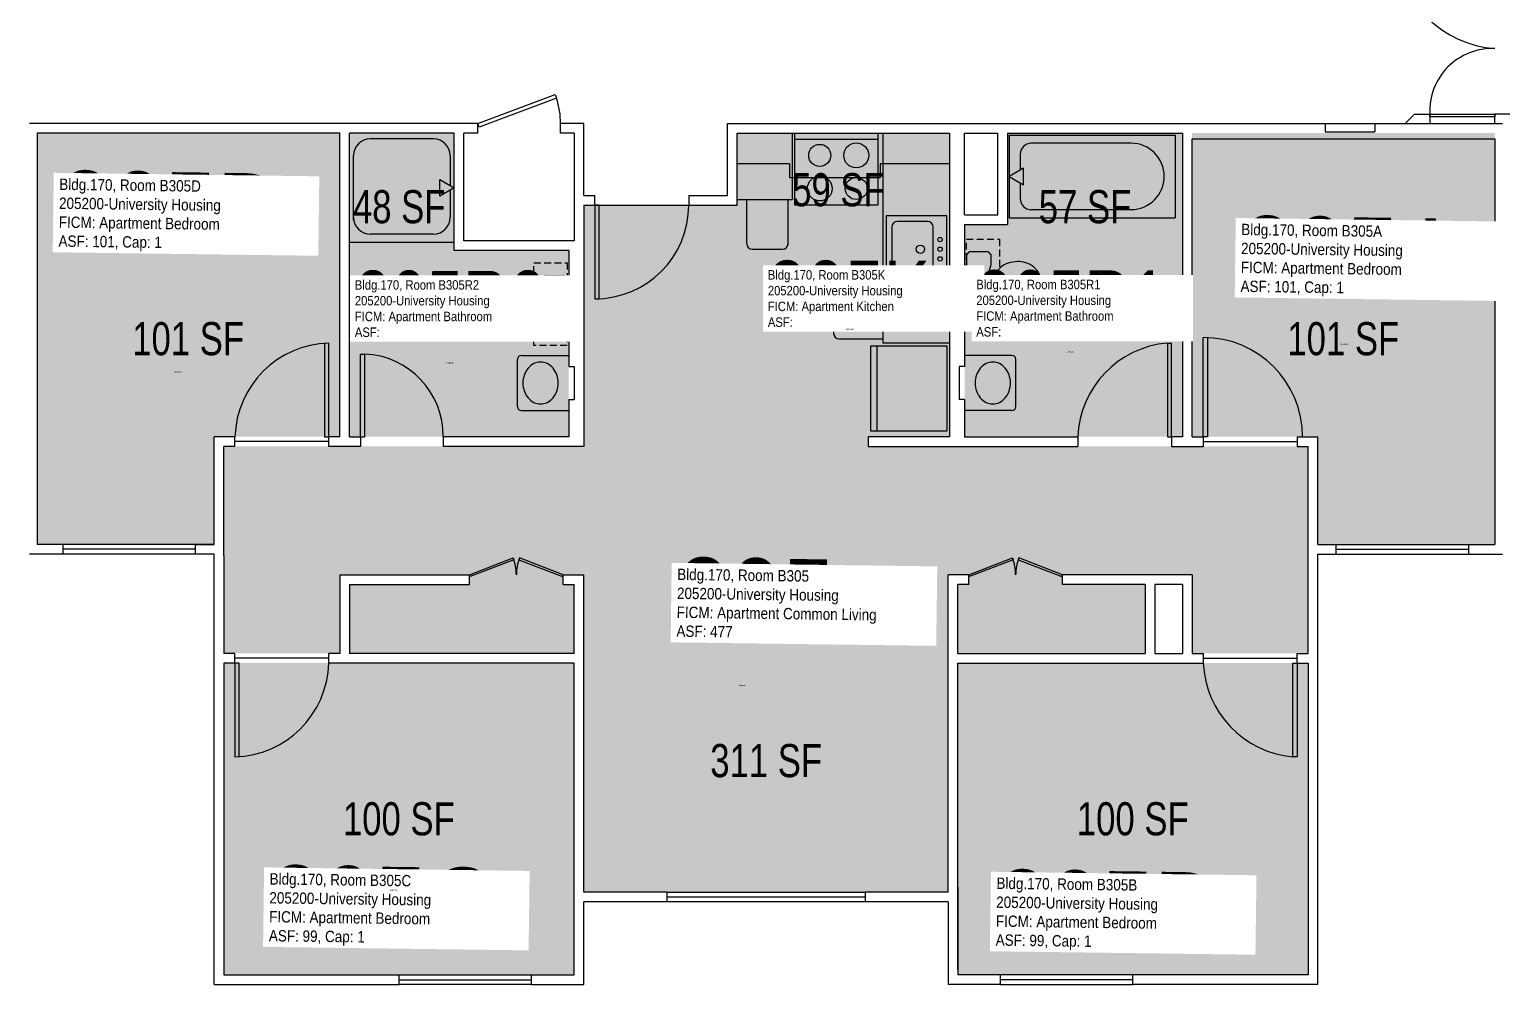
# Model space of a CAD drawing. Header units: inches. Extents: x -54 to 2413, y -86 to 676.
# Drawn here: x 1477 to 2011, y -51 to 295 of the extents above; entities that cross this region are included whole.
import ezdxf
from ezdxf.enums import TextEntityAlignment as Align

# ---------------------------------------------------------------- set-up
doc = ezdxf.new("R2010")
doc.units = ezdxf.units.IN
doc.header["$LTSCALE"] = 10
doc.header["$MEASUREMENT"] = 0
doc.linetypes.add('DASHED2', pattern=[0.375, 0.25, -0.125])
doc.layers.get('0').update_dxf_attribs({"linetype": 'CONTINUOUS'})
for name, color, linetype in [('A-DOOR', 2, 'CONTINUOUS'), ('A-GLAZ', 1, 'CONTINUOUS'), ('A-IDEN-RNUM', 7, 'CONTINUOUS'), ('A-IDEN-SNUM', 4, 'CONTINUOUS'), ('A-IDEN-VNUM', 4, 'CONTINUOUS'), ('A-WALL', 5, 'CONTINUOUS'), ('AREA-TEXT', 3, 'CONTINUOUS'), ('Rooms-Category-Color', 7, 'CONTINUOUS'), ('Rooms-College-Color', 7, 'CONTINUOUS'), ('Rooms-Department-Color', 7, 'CONTINUOUS'), ('Rooms-Division-Color', 7, 'CONTINUOUS'), ('Rooms-Information', 7, 'CONTINUOUS')]:
    doc.layers.add(name, color=color, linetype=linetype)
doc.styles.add('CP_AREA', font='arial.ttf', dxfattribs={"height": 15})
doc.styles.add('CP_ROOMSNUMBER', font='arial.ttf', dxfattribs={"height": 1})
doc.styles.add('CP_ROOMVNUMBER', font='arial.ttf', dxfattribs={"width": 0.85, "height": 0.075})

msp = doc.modelspace()

# ---------------------------------------------------------------- hatches: boundary and pattern name
at = {"layer": 'Rooms-Category-Color', "true_color": 0x728ef3}
for points in [[(1589.11, 257.82), (1479.36, 257.82), (1479.36, 108.82), (1543.61, 108.82), (1543.61, 147.82), (1589.11, 147.82)], [(1630.71, 257.74), (1630.71, 215.24), (1672.21, 215.24), (1672.21, 147.74), (1592.71, 147.74), (1592.71, 257.74)], [(1733.21, 257.74), (1810.21, 257.74), (1810.21, 147.74), (1733.21, 147.74)], [(1831.21, 257.74), (1894.71, 257.74), (1894.71, 147.74), (1815.71, 147.74), (1815.71, 224.74), (1831.21, 224.74)], [(1943.61, 108.82), (1943.71, 147.74), (1898.21, 147.74), (1898.11, 257.82), (2007.86, 257.82), (2007.86, 108.82)], [(1547.21, 69.24), (1547.21, 144.24), (1677.71, 144.24), (1677.71, 231.74), (1733.21, 231.74), (1733.21, 147.74), (1780.72, 147.74), (1780.72, 144.24), (1940.21, 144.24), (1940.21, 69.24), (1898.21, 69.24), (1898.21, 97.74), (1851.21, 97.74), (1851.21, 94.24), (1881.21, 94.24), (1881.21, 69.24), (1813.21, 69.24), (1813.21, 94.24), (1817.21, 94.24), (1817.21, 97.74), (1809.71, 97.74), (1809.71, -17.26), (1677.71, -17.26), (1677.71, 97.74), (1670.21, 97.74), (1670.21, 94.24), (1674.21, 94.24), (1674.21, 69.24), (1592.71, 69.24), (1592.71, 94.24), (1636.21, 94.24), (1636.21, 97.74), (1589.21, 97.74), (1589.21, 69.24)], [(1674.11, 65.82), (1547.11, 65.82), (1547.11, -47.18), (1674.11, -47.18)], [(1813.11, -47.18), (1813.11, 65.82), (1940.21, 65.74), (1940.11, -47.18)]]:
    msp.add_hatch(color=171, dxfattribs=at).paths.add_polyline_path(points)
at = {"layer": 'Rooms-College-Color', "true_color": 0xadadad}
for points in [[(1589.11, 257.82), (1479.36, 257.82), (1479.36, 108.82), (1543.61, 108.82), (1543.61, 147.82), (1589.11, 147.82)], [(1630.71, 257.74), (1630.71, 215.24), (1672.21, 215.24), (1672.21, 147.74), (1592.71, 147.74), (1592.71, 257.74)], [(1733.21, 257.74), (1810.21, 257.74), (1810.21, 147.74), (1733.21, 147.74)], [(1831.21, 257.74), (1894.71, 257.74), (1894.71, 147.74), (1815.71, 147.74), (1815.71, 224.74), (1831.21, 224.74)], [(1943.61, 108.82), (1943.71, 147.74), (1898.21, 147.74), (1898.11, 257.82), (2007.86, 257.82), (2007.86, 108.82)], [(1547.21, 69.24), (1547.21, 144.24), (1677.71, 144.24), (1677.71, 231.74), (1733.21, 231.74), (1733.21, 147.74), (1780.72, 147.74), (1780.72, 144.24), (1940.21, 144.24), (1940.21, 69.24), (1898.21, 69.24), (1898.21, 97.74), (1851.21, 97.74), (1851.21, 94.24), (1881.21, 94.24), (1881.21, 69.24), (1813.21, 69.24), (1813.21, 94.24), (1817.21, 94.24), (1817.21, 97.74), (1809.71, 97.74), (1809.71, -17.26), (1677.71, -17.26), (1677.71, 97.74), (1670.21, 97.74), (1670.21, 94.24), (1674.21, 94.24), (1674.21, 69.24), (1592.71, 69.24), (1592.71, 94.24), (1636.21, 94.24), (1636.21, 97.74), (1589.21, 97.74), (1589.21, 69.24)], [(1674.11, 65.82), (1547.11, 65.82), (1547.11, -47.18), (1674.11, -47.18)], [(1813.11, -47.18), (1813.11, 65.82), (1940.21, 65.74), (1940.11, -47.18)]]:
    msp.add_hatch(color=253, dxfattribs=at).paths.add_polyline_path(points)
at = {"layer": 'Rooms-Department-Color', "true_color": 0x604aed}
for points in [[(1589.11, 257.82), (1479.36, 257.82), (1479.36, 108.82), (1543.61, 108.82), (1543.61, 147.82), (1589.11, 147.82)], [(1630.71, 257.74), (1630.71, 215.24), (1672.21, 215.24), (1672.21, 147.74), (1592.71, 147.74), (1592.71, 257.74)], [(1733.21, 257.74), (1810.21, 257.74), (1810.21, 147.74), (1733.21, 147.74)], [(1831.21, 257.74), (1894.71, 257.74), (1894.71, 147.74), (1815.71, 147.74), (1815.71, 224.74), (1831.21, 224.74)], [(1943.61, 108.82), (1943.71, 147.74), (1898.21, 147.74), (1898.11, 257.82), (2007.86, 257.82), (2007.86, 108.82)], [(1547.21, 69.24), (1547.21, 144.24), (1677.71, 144.24), (1677.71, 231.74), (1733.21, 231.74), (1733.21, 147.74), (1780.72, 147.74), (1780.72, 144.24), (1940.21, 144.24), (1940.21, 69.24), (1898.21, 69.24), (1898.21, 97.74), (1851.21, 97.74), (1851.21, 94.24), (1881.21, 94.24), (1881.21, 69.24), (1813.21, 69.24), (1813.21, 94.24), (1817.21, 94.24), (1817.21, 97.74), (1809.71, 97.74), (1809.71, -17.26), (1677.71, -17.26), (1677.71, 97.74), (1670.21, 97.74), (1670.21, 94.24), (1674.21, 94.24), (1674.21, 69.24), (1592.71, 69.24), (1592.71, 94.24), (1636.21, 94.24), (1636.21, 97.74), (1589.21, 97.74), (1589.21, 69.24)], [(1674.11, 65.82), (1547.11, 65.82), (1547.11, -47.18), (1674.11, -47.18)], [(1813.11, -47.18), (1813.11, 65.82), (1940.21, 65.74), (1940.11, -47.18)]]:
    msp.add_hatch(color=173, dxfattribs=at).paths.add_polyline_path(points)
at = {"layer": 'Rooms-Division-Color', "true_color": 0x604aed}
for points in [[(1589.11, 257.82), (1479.36, 257.82), (1479.36, 108.82), (1543.61, 108.82), (1543.61, 147.82), (1589.11, 147.82)], [(1630.71, 257.74), (1630.71, 215.24), (1672.21, 215.24), (1672.21, 147.74), (1592.71, 147.74), (1592.71, 257.74)], [(1733.21, 257.74), (1810.21, 257.74), (1810.21, 147.74), (1733.21, 147.74)], [(1831.21, 257.74), (1894.71, 257.74), (1894.71, 147.74), (1815.71, 147.74), (1815.71, 224.74), (1831.21, 224.74)], [(1943.61, 108.82), (1943.71, 147.74), (1898.21, 147.74), (1898.11, 257.82), (2007.86, 257.82), (2007.86, 108.82)], [(1547.21, 69.24), (1547.21, 144.24), (1677.71, 144.24), (1677.71, 231.74), (1733.21, 231.74), (1733.21, 147.74), (1780.72, 147.74), (1780.72, 144.24), (1940.21, 144.24), (1940.21, 69.24), (1898.21, 69.24), (1898.21, 97.74), (1851.21, 97.74), (1851.21, 94.24), (1881.21, 94.24), (1881.21, 69.24), (1813.21, 69.24), (1813.21, 94.24), (1817.21, 94.24), (1817.21, 97.74), (1809.71, 97.74), (1809.71, -17.26), (1677.71, -17.26), (1677.71, 97.74), (1670.21, 97.74), (1670.21, 94.24), (1674.21, 94.24), (1674.21, 69.24), (1592.71, 69.24), (1592.71, 94.24), (1636.21, 94.24), (1636.21, 97.74), (1589.21, 97.74), (1589.21, 69.24)], [(1674.11, 65.82), (1547.11, 65.82), (1547.11, -47.18), (1674.11, -47.18)], [(1813.11, -47.18), (1813.11, 65.82), (1940.21, 65.74), (1940.11, -47.18)]]:
    msp.add_hatch(color=173, dxfattribs=at).paths.add_polyline_path(points)

# ---------------------------------------------------------------- linework, layer by layer
at = {"linetype": 'Continuous'}
msp.add_line((1753.21, 257.74), (1753.21, 233.74), dxfattribs=at)
for p, q in [((1754.21, 231.74), (1754.21, 257.74)), ((1784.21, 257.74), (1784.21, 231.74)), ((1786.21, 181.74), (1786.21, 257.74)), ((1831.84, 257.12), (1831.84, 227.12)), ((1831.84, 257.12), (1892.09, 257.12)), ((1892.09, 257.12), (1892.09, 227.12)), ((1623.21, 255.71), (1600.21, 255.71)), ((1754.21, 255.66), (1784.21, 255.66)), ((1876.02, 254.17), (1839.87, 254.17)), ((1594.21, 226.21), (1594.21, 249.71)), ((1629.21, 249.71), (1629.21, 238.83)), ((1752.21, 246.67), (1733.21, 246.67)), ((1752.21, 246.67), (1752.21, 241.74)), ((1810.21, 246.67), (1785.14, 246.67)), ((1785.14, 246.67), (1785.14, 241.74)), ((1835.85, 250.15), (1835.85, 244.44)), ((1625.52, 234.96), (1625.52, 240.96)), ((1625.52, 240.96), (1630.71, 237.96)), ((1752.21, 241.74), (1785.14, 241.74)), ((1837.03, 245.12), (1831.84, 242.12)), ((1831.84, 242.12), (1837.03, 239.12)), ((1837.03, 239.12), (1837.03, 245.12)), ((1630.71, 237.96), (1625.52, 234.96)), ((1629.21, 237.09), (1629.21, 227.21)), ((1835.85, 239.8), (1835.85, 234.08)), ((1733.21, 233.74), (1753.21, 233.74)), ((1736.71, 217.74), (1736.71, 233.74)), ((1751.71, 217.74), (1751.71, 233.74)), ((1784.21, 231.74), (1754.21, 231.74)), ((1839.87, 230.07), (1876.02, 230.07)), ((1787.31, 227.79), (1787.31, 203.79)), ((1809.31, 227.79), (1787.31, 227.79)), ((1802.31, 225.79), (1791.31, 225.79)), ((1809.31, 203.79), (1809.31, 227.79)), ((1831.84, 227.12), (1892.09, 227.12)), ((1623.21, 221.21), (1600.21, 221.21)), ((1789.31, 223.79), (1789.31, 207.79)), ((1804.31, 207.79), (1804.31, 223.79)), ((1592.71, 218.24), (1630.71, 218.24)), ((1738.71, 215.74), (1749.71, 215.74)), ((1817.21, 214.62), (1816.34, 213.74)), ((1816.34, 213.74), (1816.34, 194.92)), ((1824.16, 214.74), (1817.51, 214.74)), ((1825.34, 213.74), (1824.46, 214.62)), ((1825.34, 210.24), (1825.34, 213.74)), ((1824.35, 206.8), (1825.34, 210.24)), ((1662.59, 205.24), (1663.46, 206.12)), ((1662.59, 201.8), (1662.59, 205.24)), ((1663.76, 206.24), (1670.41, 206.24)), ((1670.71, 206.12), (1671.59, 205.24)), ((1671.59, 205.24), (1671.59, 186.42)), ((1809.31, 203.79), (1787.31, 203.79)), ((1802.31, 205.79), (1791.31, 205.79)), ((1824.34, 201.8), (1824.34, 206.68)), ((1663.57, 198.3), (1662.6, 201.69)), ((1663.59, 193.3), (1663.59, 198.18)), ((1770.21, 198.24), (1786.21, 198.24)), ((1825.34, 198.24), (1824.35, 201.69)), ((1825.34, 194.92), (1825.34, 198.24)), ((1662.6, 189.8), (1663.57, 193.19)), ((1768.21, 196.24), (1768.21, 185.24)), ((1816.46, 194.62), (1817.34, 193.74)), ((1817.34, 193.74), (1824.34, 193.74)), ((1824.34, 193.74), (1825.21, 194.62)), ((1662.59, 186.42), (1662.59, 189.68)), ((1663.59, 185.24), (1662.71, 186.12)), ((1670.41, 185.24), (1663.59, 185.24)), ((1671.46, 186.12), (1670.71, 185.36)), ((1770.21, 183.24), (1786.21, 183.24)), ((1810.21, 181.74), (1786.21, 181.74)), ((1655.09, 177.24), (1672.21, 177.24)), ((1781.71, 149.74), (1781.71, 180.74)), ((1781.71, 180.74), (1809.21, 180.74)), ((1783.96, 149.74), (1783.96, 180.74)), ((1809.21, 180.74), (1809.21, 149.74)), ((1832.82, 177.24), (1815.7, 177.24)), ((1653.59, 158.74), (1653.59, 175.74)), ((1834.32, 158.74), (1834.32, 175.74)), ((1655.09, 157.24), (1672.21, 157.24)), ((1832.82, 157.24), (1815.7, 157.24)), ((1809.21, 149.74), (1781.71, 149.74))]:
    msp.add_line(p, q)
at = {"linetype": 'DASHED2'}
for p, q in [((1816.34, 219.33), (1828.34, 219.33)), ((1816.34, 189.33), (1816.34, 219.33)), ((1828.34, 219.33), (1828.34, 189.33)), ((1659.59, 210.83), (1671.59, 210.83)), ((1659.59, 180.83), (1659.59, 210.83)), ((1671.59, 210.83), (1671.59, 180.83)), ((1828.34, 189.33), (1816.34, 189.33)), ((1671.59, 180.83), (1659.59, 180.83))]:
    msp.add_line(p, q, dxfattribs=at)
for centre, radius in [((1763.21, 249.74), 4), ((1776.43, 249.74), 4.5), ((1763.21, 237.74), 4.5), ((1776.43, 237.74), 4), ((1806.81, 219.24), 0.791), ((1799.68, 215.74), 1.5), ((1806.81, 215.74), 0.791), ((1806.81, 212.24), 0.791)]:
    msp.add_circle(centre, radius)
for centre, radius, start, end in [((1600.21, 249.71), 6, 90, 180), ((1623.21, 249.71), 6, 0, 90), ((1839.87, 250.15), 4.02, 90, 180), ((1876.02, 242.12), 12.05, 270, 90), ((1839.87, 234.08), 4.02, 180, 270), ((1600.21, 227.21), 6, 180, 270), ((1623.21, 227.21), 6, 270, 0), ((1791.31, 223.79), 2, 90, 180), ((1802.31, 223.79), 2, 0, 90), ((1738.71, 217.74), 2, 180, 270), ((1749.71, 217.74), 2, 270, 0), ((1817.51, 214.32), 0.418, 90, 135), ((1824.16, 214.32), 0.418, 45, 90), ((1833.44, 203.59), 7.26, 129.4725, 153.2988), ((1834.29, 202.56), 8.59, 108.8354, 129.4725), ((1834.84, 200.95), 10.29, 90, 108.8354), ((1835.36, 203.39), 7.87, 71.1646, 93.7754), ((1834.85, 201.91), 9.43, 50.5275, 71.1646), ((1836.23, 203.59), 7.26, 26.7012, 50.5275), ((1663.76, 205.82), 0.418, 90, 135), ((1670.41, 205.82), 0.418, 45, 90), ((1791.31, 207.79), 2, 180, 270), ((1802.31, 207.79), 2, 270, 0), ((1824.76, 206.68), 0.418, 164.0546, 180), ((1832.14, 204.24), 5.8, 153.2988, 180), ((1832.14, 204.24), 5.8, 180, 206.7012), ((1837.53, 204.24), 5.8, 0, 26.7012), ((1837.53, 204.24), 5.8, 333.2988, 0), ((1650.39, 195.74), 5.8, 153.2988, 180), ((1651.69, 195.09), 7.26, 129.4725, 153.2988), ((1653.07, 193.41), 9.43, 108.8354, 129.4725), ((1652.57, 194.89), 7.87, 86.2246, 108.8354), ((1653.09, 192.45), 10.29, 71.1646, 90), ((1653.64, 194.06), 8.59, 50.5275, 71.1646), ((1654.48, 195.09), 7.26, 26.7012, 50.5275), ((1655.78, 195.74), 5.8, 0, 26.7012), ((1663.01, 201.8), 0.418, 180, 195.9454), ((1663.17, 198.18), 0.418, 0, 15.9454), ((1770.21, 196.24), 2, 90, 180), ((1824.76, 201.8), 0.418, 180, 195.9454), ((1833.44, 204.9), 7.26, 206.7012, 230.5275), ((1834.29, 205.92), 8.59, 230.5275, 251.1646), ((1834.84, 207.53), 10.29, 251.1646, 270), ((1834.84, 207.53), 10.29, 270, 288.8354), ((1835.39, 205.92), 8.59, 288.8354, 309.4725), ((1836.23, 204.9), 7.26, 309.4725, 333.2988), ((1650.39, 195.74), 5.8, 180, 206.7012), ((1651.69, 196.4), 7.26, 206.7012, 230.5275), ((1654.48, 196.4), 7.26, 309.4725, 333.2988), ((1655.78, 195.74), 5.8, 333.2988, 0), ((1663.17, 193.3), 0.418, 344.0546, 0), ((1816.76, 194.92), 0.418, 180, 225), ((1824.92, 194.92), 0.418, 315, 0), ((1652.54, 197.42), 8.59, 230.5275, 251.1646), ((1653.09, 199.03), 10.29, 251.1646, 270), ((1653.09, 199.03), 10.29, 270, 288.8354), ((1653.64, 197.42), 8.59, 288.8354, 309.4725), ((1663.01, 186.42), 0.418, 180, 225), ((1670.41, 185.66), 0.418, 270, 315), ((1671.17, 186.42), 0.418, 315, 0), ((1770.21, 185.24), 2, 180, 270), ((1655.09, 175.74), 1.5, 90, 180), ((1832.82, 175.74), 1.5, 0, 90), ((1663.32, 167.69), 7.65, 139.8991, 160.7706), ((1662.51, 168.37), 6.59, 116.1916, 139.8991), ((1661.99, 169.42), 5.42, 90, 116.1916), ((1661.99, 169.42), 5.42, 63.8084, 90), ((1661.47, 168.37), 6.59, 40.1009, 63.8084), ((1660.66, 167.69), 7.65, 19.2294, 40.1009), ((1827.25, 167.69), 7.65, 139.8991, 160.7706), ((1826.44, 168.37), 6.59, 116.1916, 139.8991), ((1825.92, 169.42), 5.42, 90, 116.1916), ((1825.92, 169.42), 5.42, 63.8084, 90), ((1825.41, 168.37), 6.59, 40.1009, 63.8084), ((1824.6, 167.69), 7.65, 19.2294, 40.1009), ((1664.59, 167.24), 9, 160.7706, 180), ((1664.59, 167.24), 9, 180, 199.2294), ((1659.39, 167.24), 9, 0, 19.2294), ((1659.39, 167.24), 9, 340.7706, 0), ((1828.53, 167.24), 9, 160.7706, 180), ((1828.53, 167.24), 9, 180, 199.2294), ((1823.32, 167.24), 9, 0, 19.2294), ((1823.32, 167.24), 9, 340.7706, 0), ((1663.32, 166.8), 7.65, 199.2294, 220.1009), ((1662.51, 166.12), 6.59, 220.1009, 243.8084), ((1661.47, 166.12), 6.59, 296.1916, 319.8991), ((1660.66, 166.8), 7.65, 319.8991, 340.7706), ((1827.25, 166.8), 7.65, 199.2294, 220.1009), ((1826.44, 166.12), 6.59, 220.1009, 243.8084), ((1825.41, 166.12), 6.59, 296.1916, 319.8991), ((1824.6, 166.8), 7.65, 319.8991, 340.7706), ((1655.09, 158.74), 1.5, 180, 270), ((1661.99, 165.06), 5.42, 243.8084, 270), ((1661.99, 165.06), 5.42, 270, 296.1916), ((1825.92, 165.06), 5.42, 243.8084, 270), ((1825.92, 165.06), 5.42, 270, 296.1916), ((1832.82, 158.74), 1.5, 270, 0)]:
    msp.add_arc(centre, radius, start, end)
at = {"layer": 'A-DOOR'}
for p, q in [((1639.21, 261.24), (1667.28, 271.83)), ((1667.78, 270.51), (1639.71, 259.92)), ((1667.28, 271.83), (1667.78, 270.51)), ((1984.35, 263.75), (1984.35, 264.74)), ((1984.35, 264.74), (2007.96, 264.74)), ((2007.96, 263.75), (1984.35, 263.75)), ((2007.96, 264.74), (2007.96, 263.75)), ((1639.71, 259.92), (1639.21, 261.24)), ((1681.71, 231.74), (1715.71, 231.74)), ((1683.21, 231.74), (1681.71, 231.74)), ((1681.71, 231.74), (1681.71, 197.74)), ((1683.21, 197.74), (1683.21, 231.74)), ((1681.71, 197.74), (1683.21, 197.74)), ((1583.71, 181.74), (1583.71, 147.74)), ((1585.21, 147.74), (1585.21, 181.74)), ((1889.21, 181.74), (1889.21, 147.74)), ((1889.21, 181.74), (1890.71, 181.74)), ((1890.71, 147.74), (1890.71, 181.74)), ((1902.21, 147.74), (1902.21, 183.74)), ((1903.71, 183.74), (1903.71, 147.74)), ((1596.71, 147.74), (1596.71, 177.74)), ((1596.71, 177.74), (1598.21, 177.74)), ((1598.21, 177.74), (1598.21, 147.74)), ((1585.21, 145.99), (1551.21, 145.99)), ((1583.71, 147.74), (1585.21, 147.74)), ((1596.71, 147.74), (1598.21, 147.74)), ((1889.21, 147.74), (1890.71, 147.74)), ((1903.71, 147.74), (1902.21, 147.74)), ((1902.21, 145.99), (1936.21, 145.99)), ((1636.21, 97.74), (1652.09, 103.83)), ((1652.34, 103.17), (1636.47, 97.08)), ((1652.09, 103.83), (1652.34, 103.17)), ((1654.34, 103.83), (1654.09, 103.17)), ((1654.09, 103.17), (1669.96, 97.08)), ((1670.21, 97.74), (1654.34, 103.83)), ((1817.21, 97.74), (1833.09, 103.83)), ((1833.34, 103.17), (1817.47, 97.08)), ((1833.09, 103.83), (1833.34, 103.17)), ((1835.34, 103.83), (1835.09, 103.17)), ((1835.09, 103.17), (1850.96, 97.08)), ((1851.21, 97.74), (1835.34, 103.83)), ((1636.47, 97.08), (1636.21, 97.74)), ((1669.96, 97.08), (1670.21, 97.74)), ((1817.47, 97.08), (1817.21, 97.74)), ((1850.96, 97.08), (1851.21, 97.74)), ((1585.21, 67.49), (1551.21, 67.49)), ((1551.21, 65.74), (1551.21, 31.74)), ((1552.71, 65.74), (1551.21, 65.74)), ((1552.71, 31.74), (1552.71, 65.74)), ((1902.21, 67.49), (1936.21, 67.49)), ((1934.71, 65.74), (1936.21, 65.74)), ((1934.71, 31.74), (1934.71, 65.74)), ((1936.21, 65.74), (1936.21, 31.74)), ((1936.21, 31.74), (1934.71, 31.74))]:
    msp.add_line(p, q, dxfattribs=at)
for centre, radius, start, end in [((2010.82, 327.37), 39.02, 185.3404, 265.8049), ((2006.97, 265.83), 22.65, 87.5823, 182.7558), ((1642.02, 261.61), 27.2, 359.2241, 19.0522), ((1681.71, 231.74), 34, 270, 0), ((1586.17, 146.78), 34.97, 91.5758, 178.4242), ((1892.32, 146.24), 35.64, 94.9983, 177.5861), ((1902.21, 147.74), 36, 0, 90), ((1596.94, 148), 29.77, 359.5103, 87.5521), ((1636.21, 97.74), 17, 0, 20.9775), ((1670.21, 97.74), 17, 159.0225, 180), ((1817.21, 97.74), 17, 0, 20.9775), ((1851.21, 97.74), 17, 159.0225, 180), ((1550.25, 66.7), 34.97, 271.5758, 358.4242), ((1937.85, 67.28), 35.67, 182.4645, 264.9512)]:
    msp.add_arc(centre, radius, start, end, dxfattribs=at)
at = {"layer": 'A-GLAZ'}
for p, q in [((1536.96, 108.74), (1488.96, 108.74)), ((1536.96, 106.99), (1488.96, 106.99)), ((1950.46, 108.74), (1998.46, 108.74)), ((1950.46, 106.99), (1998.46, 106.99)), ((1536.96, 105.24), (1488.96, 105.24)), ((1950.46, 105.24), (1998.46, 105.24)), ((1707.71, -17.26), (1779.71, -17.26)), ((1707.71, -19.01), (1779.71, -19.01)), ((1779.71, -20.76), (1707.71, -20.76)), ((1610.71, -47.26), (1658.71, -47.26)), ((1876.71, -47.26), (1828.71, -47.26)), ((1610.71, -49.01), (1658.71, -49.01)), ((1658.71, -50.76), (1610.71, -50.76)), ((1876.71, -49.01), (1828.71, -49.01)), ((1828.71, -50.76), (1876.71, -50.76))]:
    msp.add_line(p, q, dxfattribs=at)
at = {"layer": 'A-WALL'}
for p, q in [((1978.85, 264.74), (1975.47, 261.24)), ((1978.85, 264.74), (1984.35, 264.74)), ((1984.35, 264.74), (1984.35, 261.24)), ((2007.96, 261.24), (2007.96, 264.74)), ((2013.46, 264.74), (2007.96, 264.74)), ((1639.21, 261.24), (1476.71, 261.24)), ((1589.21, 257.74), (1479.46, 257.74)), ((1479.46, 257.74), (1479.46, 108.74)), ((1589.21, 147.74), (1589.21, 257.74)), ((1592.71, 147.74), (1592.71, 257.74)), ((1630.71, 257.74), (1592.71, 257.74)), ((1630.71, 215.24), (1630.71, 257.74)), ((1634.21, 218.74), (1634.21, 257.74)), ((1639.21, 257.74), (1634.21, 257.74)), ((1639.21, 257.74), (1639.21, 261.24)), ((1677.71, 261.24), (1669.21, 261.24)), ((1669.21, 257.74), (1669.21, 261.24)), ((1674.21, 257.74), (1669.21, 257.74)), ((1674.21, 257.74), (1674.21, 218.74)), ((1677.71, 235.24), (1677.71, 261.24)), ((1729.71, 261.24), (1946.46, 261.24)), ((1729.71, 235.24), (1729.71, 261.24)), ((1733.21, 231.74), (1733.21, 257.74)), ((1733.21, 257.74), (1810.21, 257.74)), ((1810.21, 257.74), (1810.21, 147.74)), ((1815.71, 228.24), (1815.71, 257.74)), ((1815.71, 257.74), (1827.71, 257.74)), ((1827.71, 228.24), (1827.71, 257.74)), ((1831.21, 257.74), (1831.21, 224.74)), ((1831.21, 257.74), (1894.71, 257.74)), ((1894.71, 257.74), (1894.71, 147.74)), ((1946.46, 261.24), (1946.46, 258.24)), ((1946.46, 261.24), (1964.46, 261.24)), ((1946.46, 258.24), (1964.46, 258.24)), ((1964.46, 261.24), (1964.46, 258.24)), ((1964.46, 261.24), (2010.71, 261.24)), ((1898.21, 147.74), (1898.21, 255.74)), ((1898.21, 255.74), (2007.96, 255.74)), ((2007.96, 255.74), (2007.96, 108.74)), ((1677.71, 235.24), (1681.71, 235.24)), ((1681.71, 231.74), (1681.71, 235.24)), ((1715.71, 235.24), (1715.71, 231.74)), ((1715.71, 235.24), (1729.71, 235.24)), ((1677.71, 231.74), (1681.71, 231.74)), ((1677.71, 231.74), (1677.71, 144.24)), ((1715.71, 231.74), (1733.21, 231.74)), ((1815.71, 228.24), (1827.71, 228.24)), ((1815.71, 224.74), (1815.71, 173.24)), ((1815.71, 224.74), (1831.21, 224.74)), ((1672.21, 215.24), (1630.71, 215.24)), ((1674.21, 218.74), (1634.21, 218.74)), ((1672.21, 215.24), (1672.21, 173.24)), ((1672.21, 173.24), (1674.21, 173.24)), ((1674.21, 173.24), (1674.21, 161.24)), ((1813.7, 173.24), (1813.7, 161.24)), ((1815.71, 173.24), (1813.7, 173.24)), ((1672.21, 161.24), (1674.21, 161.24)), ((1672.21, 161.24), (1672.21, 147.74)), ((1815.71, 161.24), (1813.7, 161.24)), ((1815.71, 161.24), (1815.71, 147.74)), ((1543.71, 108.74), (1543.71, 147.74)), ((1551.21, 147.74), (1543.71, 147.74)), ((1547.21, 104.74), (1547.21, 144.24)), ((1551.21, 144.24), (1547.21, 144.24)), ((1551.21, 144.24), (1551.21, 147.74)), ((1589.21, 147.74), (1585.21, 147.74)), ((1585.21, 144.24), (1585.21, 147.74)), ((1596.71, 144.24), (1585.21, 144.24)), ((1592.71, 147.74), (1596.71, 147.74)), ((1596.71, 147.74), (1596.71, 144.24)), ((1596.71, 147.74), (1596.71, 144.24)), ((1672.21, 147.74), (1626.71, 147.74)), ((1626.71, 147.74), (1626.71, 144.24)), ((1677.71, 144.24), (1626.71, 144.24)), ((1810.21, 147.74), (1780.72, 147.74)), ((1780.72, 147.74), (1780.72, 144.24)), ((1780.72, 144.24), (1810.21, 144.24)), ((1810.21, 144.24), (1856.71, 144.24)), ((1815.71, 147.74), (1856.71, 147.74)), ((1833.34, 147.74), (1852.71, 147.74)), ((1856.71, 147.74), (1856.71, 144.24)), ((1894.71, 147.74), (1890.71, 147.74)), ((1890.71, 147.74), (1890.71, 144.24)), ((1890.71, 144.24), (1902.21, 144.24)), ((1898.21, 147.74), (1902.21, 147.74)), ((1902.21, 147.74), (1902.21, 144.24)), ((1902.21, 147.74), (1902.21, 144.24)), ((1936.21, 147.74), (1943.71, 147.74)), ((1936.21, 147.74), (1936.21, 144.24)), ((1936.21, 144.24), (1940.21, 144.24)), ((1940.21, 105.24), (1940.21, 144.24)), ((1943.71, 108.74), (1943.71, 147.74)), ((1488.96, 108.74), (1479.46, 108.74)), ((1488.96, 105.24), (1488.96, 108.74)), ((1536.96, 105.24), (1536.96, 108.74)), ((1543.71, 108.74), (1536.96, 108.74)), ((1536.96, 108.74), (1543.71, 108.74)), ((1943.71, 108.74), (1950.46, 108.74)), ((1950.46, 105.24), (1950.46, 108.74)), ((1998.46, 105.24), (1998.46, 108.74)), ((1998.46, 108.74), (2007.96, 108.74)), ((1488.96, 105.24), (1476.71, 105.24)), ((1543.71, 105.24), (1536.96, 105.24)), ((1543.71, -50.76), (1543.71, 105.24)), ((1547.21, 104.74), (1547.21, 69.24)), ((1940.21, 69.24), (1940.21, 105.24)), ((1943.71, 105.24), (1950.46, 105.24)), ((1943.71, -50.76), (1943.71, 105.24)), ((1998.46, 105.24), (2010.71, 105.24)), ((1589.21, 97.74), (1589.21, 69.24)), ((1589.21, 97.74), (1636.21, 97.74)), ((1636.21, 94.24), (1636.21, 97.74)), ((1670.21, 97.74), (1677.71, 97.74)), ((1670.21, 94.24), (1670.21, 97.74)), ((1677.71, -17.26), (1677.71, 97.74)), ((1809.71, -17.26), (1809.71, 97.74)), ((1817.21, 97.74), (1809.71, 97.74)), ((1817.21, 94.24), (1817.21, 97.74)), ((1898.21, 97.74), (1851.21, 97.74)), ((1851.21, 94.24), (1851.21, 97.74)), ((1898.21, 97.74), (1898.21, 69.24)), ((1592.71, 94.24), (1592.71, 69.24)), ((1592.71, 94.24), (1636.21, 94.24)), ((1670.21, 94.24), (1674.21, 94.24)), ((1674.21, 69.24), (1674.21, 94.24)), ((1813.21, 69.24), (1813.21, 94.24)), ((1817.21, 94.24), (1813.21, 94.24)), ((1881.21, 94.24), (1851.21, 94.24)), ((1881.21, 94.24), (1881.21, 69.24)), ((1894.71, 94.24), (1884.71, 94.24)), ((1884.71, 94.24), (1884.71, 69.24)), ((1894.71, 94.24), (1894.71, 69.24)), ((1551.21, 69.24), (1547.21, 69.24)), ((1551.21, 65.74), (1547.21, 65.74)), ((1547.21, 65.74), (1547.21, -47.26)), ((1551.21, 65.74), (1551.21, 69.24)), ((1589.21, 69.24), (1585.21, 69.24)), ((1585.21, 65.74), (1585.21, 69.24)), ((1674.21, 65.74), (1585.21, 65.74)), ((1674.21, 69.24), (1592.71, 69.24)), ((1674.21, -15.51), (1674.21, 65.74)), ((1813.21, 69.24), (1881.21, 69.24)), ((1813.21, -15.51), (1813.21, 65.74)), ((1813.21, 65.74), (1902.21, 65.74)), ((1884.71, 69.24), (1894.71, 69.24)), ((1898.21, 69.24), (1902.21, 69.24)), ((1902.21, 69.24), (1902.21, 65.74)), ((1936.21, 65.74), (1936.21, 69.24)), ((1936.21, 69.24), (1940.21, 69.24)), ((1936.21, 65.74), (1940.21, 65.74)), ((1940.21, 65.74), (1940.21, -47.26)), ((1674.21, -47.26), (1674.21, -15.51)), ((1813.21, -45.26), (1813.21, -15.51)), ((1813.21, -15.51), (1813.21, -47.26)), ((1707.71, -17.26), (1677.71, -17.26)), ((1677.71, -50.76), (1677.71, -20.76)), ((1707.71, -20.76), (1677.71, -20.76)), ((1707.71, -17.26), (1707.71, -20.76)), ((1779.71, -17.26), (1779.71, -20.76)), ((1809.71, -17.26), (1779.71, -17.26)), ((1809.71, -20.76), (1779.71, -20.76)), ((1809.71, -20.76), (1809.71, -50.76)), ((1547.21, -47.26), (1610.71, -47.26)), ((1610.71, -50.76), (1610.71, -47.26)), ((1658.71, -50.76), (1658.71, -47.26)), ((1658.71, -47.26), (1674.21, -47.26)), ((1828.71, -47.26), (1813.21, -47.26)), ((1828.71, -50.76), (1828.71, -47.26)), ((1876.71, -50.76), (1876.71, -47.26)), ((1940.21, -47.26), (1876.71, -47.26)), ((1543.71, -50.76), (1610.71, -50.76)), ((1658.71, -50.76), (1677.71, -50.76)), ((1828.71, -50.76), (1809.71, -50.76)), ((1943.71, -50.76), (1876.71, -50.76))]:
    msp.add_line(p, q, dxfattribs=at)

# ---------------------------------------------------------------- texts
at = {"layer": 'A-IDEN-RNUM', "style": 'CP_ROOMSNUMBER'}
for s, p in [('0305-K0', (1772.73, 186.58)), ('0305-R1', (1852.45, 178.42)), ('0305-R2', (1627.58, 174.4))]:
    msp.add_text(s, height=0.36, dxfattribs=at).set_placement(p)
for s, rotation, p in [('0305-A0', 359.24, (1951.94, 181.2)), ('0305-D0', 359.2, (1529.26, 170.98)), ('0305-00', 359.2, (1733.56, 57.5)), ('0305-C0', 359.24, (1607.42, -16.76)), ('0305-B0', 359.2, (1862.58, -20.94))]:
    msp.add_text(s, height=0.36, rotation=rotation, dxfattribs=at).set_placement(p)
at = {"layer": 'A-IDEN-SNUM', "style": 'CP_ROOMSNUMBER'}
for s, p in [('1700B305K0', (1772.73, 186.58)), ('1700B305R1', (1852.45, 178.42)), ('1700B305R2', (1627.58, 174.4))]:
    msp.add_text(s, height=0.36, dxfattribs=at).set_placement(p)
for s, rotation, p in [('1700B305A0', 359.24, (1951.94, 181.2)), ('1700B305D0', 359.2, (1529.26, 170.98)), ('1700B30500', 359.2, (1733.56, 57.5)), ('1700B305C0', 359.24, (1607.42, -16.76)), ('1700B305B0', 359.2, (1862.58, -20.94))]:
    msp.add_text(s, height=0.36, rotation=rotation, dxfattribs=at).set_placement(p)
at = {"layer": 'A-IDEN-VNUM', "style": 'CP_ROOMVNUMBER', "width": 0.85}
for s, rotation, p in [('305D', 359.24, (1487.21, 215.42)), ('305A', 359.244, (1915.7, 199.04)), ('305', 359.24, (1711.23, 75.23)), ('305C', 359.24, (1563.46, -36.32)), ('305B', 359.24, (1826.94, -37.9))]:
    msp.add_text(s, height=28.8, rotation=rotation, dxfattribs=at).set_placement(p)
at = {"layer": 'A-IDEN-VNUM', "style": 'CP_ROOMVNUMBER'}
for s, width, p in [('305K', 0.75, (1744.38, 187.54, 0)), ('305R1', 0.7, (1819.94, 184.04)), ('305R2', 0.7, (1594.67, 183.89))]:
    msp.add_text(s, height=24, dxfattribs=dict(at, width=width)).set_placement(p)
at = {"layer": 'AREA-TEXT', "style": 'CP_AREA', "width": 0.75}
for s, p in [('59 SF', (1769.98, 237.31)), ('48 SF', (1610.74, 231.15)), ('57 SF', (1859.36, 231.15)), ('101 SF', (1534.23, 183.32)), ('101 SF', (1952.98, 183.32)), ('311 SF', (1743.78, 30.4)), ('100 SF', (1610.61, 9.32)), ('100 SF', (1876.66, 9.32))]:
    msp.add_text(s, height=12, dxfattribs=at).set_placement(p, align=Align.MIDDLE_CENTER)

# ---------------------------------------------------------------- next in the draw order: texts
at = {"layer": 'Rooms-Information', "char_height": 4.1143, "width": 92.16, "attachment_point": 7, "style": 'CP_ROOMVNUMBER', "bg_fill": 3, "box_fill_scale": 1.5, "bg_fill_color": 256, "bg_fill_true_color": 13158600, "bg_fill_transparency": 0}
for s, insert, rotation in [('Bldg.170, Room B305D^M^J205200-University Housing^M^JFICM: Apartment Bedroom^M^JASF: 101, Cap: 1', (1487.21, 215.42), 359.24), ('Bldg.170, Room B305A^M^J205200-University Housing^M^JFICM: Apartment Bedroom^M^JASF: 101, Cap: 1', (1915.7, 199.04), 359.244), ('Bldg.170, Room B305^M^J205200-University Housing^M^JFICM: Apartment Common Living^M^JASF: 477', (1711.23, 75.23), 359.24), ('Bldg.170, Room B305C^M^J205200-University Housing^M^JFICM: Apartment Bedroom^M^JASF: 99, Cap: 1', (1563.46, -36.32), 359.24), ('Bldg.170, Room B305B^M^J205200-University Housing^M^JFICM: Apartment Bedroom^M^JASF: 99, Cap: 1', (1826.94, -37.9), 359.24)]:
    msp.add_mtext(s, dxfattribs=dict(at, insert=insert, rotation=rotation))
at = {"layer": 'Rooms-Information', "char_height": 3.4286, "width": 76.8, "attachment_point": 7, "style": 'CP_ROOMVNUMBER', "bg_fill": 3, "box_fill_scale": 1.5, "bg_fill_color": 256, "bg_fill_true_color": 13158600, "bg_fill_transparency": 0}
for s, insert in [('Bldg.170, Room B305K^M^J205200-University Housing^M^JFICM: Apartment Kitchen^M^JASF: ', (1744.38, 187.54, 0)), ('Bldg.170, Room B305R2^M^J205200-University Housing^M^JFICM: Apartment Bathroom^M^JASF: ', (1594.67, 183.89))]:
    msp.add_mtext(s, dxfattribs=dict(at, insert=insert))

# ---------------------------------------------------------------- next in the draw order: texts
at = {"layer": 'Rooms-Information', "insert": (1819.94, 184.04), "char_height": 3.4286, "width": 76.8, "attachment_point": 7, "style": 'CP_ROOMVNUMBER', "bg_fill": 3, "box_fill_scale": 1.5, "bg_fill_color": 256, "bg_fill_true_color": 13158600, "bg_fill_transparency": 0}
msp.add_mtext('Bldg.170, Room B305R1^M^J205200-University Housing^M^JFICM: Apartment Bathroom^M^JASF: ', dxfattribs=at)

doc.saveas('drawing.dxf')
